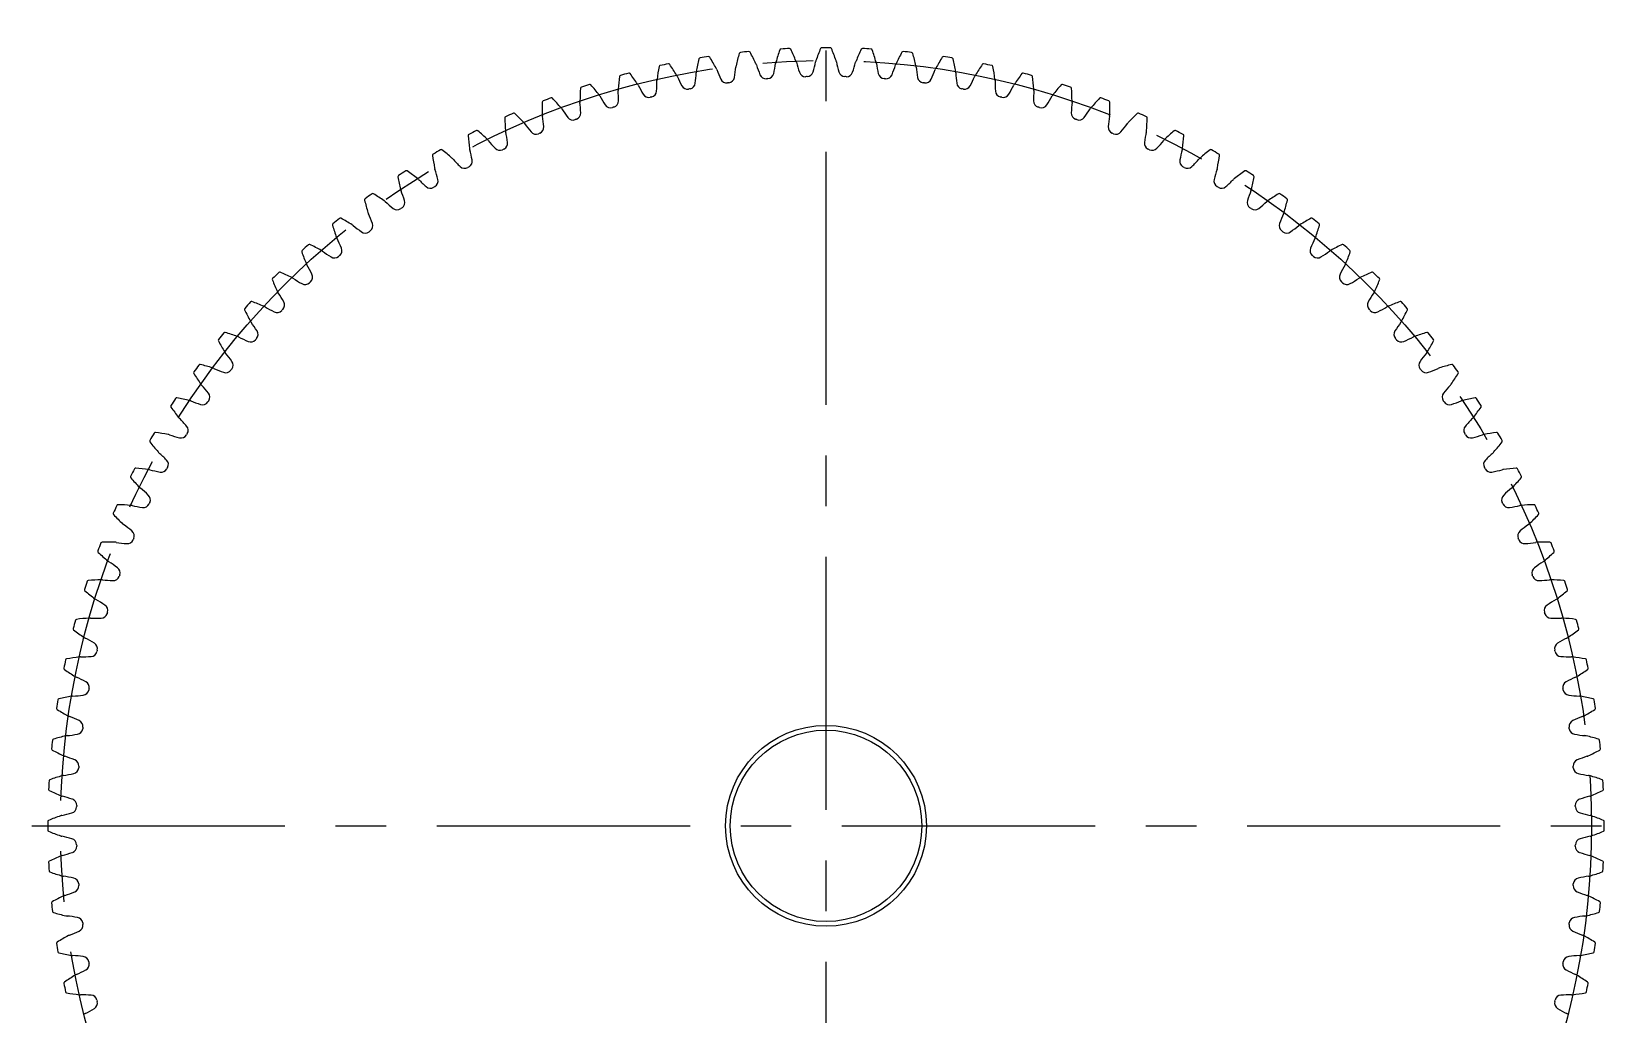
# Model space of a CAD drawing. Extents: x -1 to 168, y -13 to 123.
# Drawn here: x -1 to 98.6, y 47 to 108.6 of the extents above; entities that cross this region are included whole.
import ezdxf

# ---------------------------------------------------------------- set-up
doc = ezdxf.new("R2010")
doc.units = 0
doc.header["$LTSCALE"] = 0.5
doc.linetypes.add('CENTER', pattern=[50.8, 31.75, -6.35, 6.35, -6.35])
doc.layers.add('MSM_CENTER', color=1, linetype='CENTER')
doc.layers.add('MSM_CONTINUOUS', color=7, linetype='CONTINUOUS')

msp = doc.modelspace()

# ---------------------------------------------------------------- linework, layer by layer
at = {"layer": 'MSM_CENTER'}
for p, q in [((48.8, 9), (48.8, 108.6)), ((-1, 58.8), (98.6, 58.8))]:
    msp.add_line(p, q, dxfattribs=at)
msp.add_circle((48.8, 58.8), 48, dxfattribs=at)
at = {"layer": 'MSM_CONTINUOUS'}
for radius in [6.3, 6]:
    msp.add_circle((48.8, 58.8), radius, dxfattribs=at)
for centre, radius, start, end in [((48.532, 107.519), 0.08, 90.3158, 157.6699), ((48.8, 58.8), 48.8, 89.68468, 90.31532), ((49.068, 107.519), 0.08, 22.33009, 89.6847), ((48.8, 58.8), 48.8, 101.68468, 102.31532), ((38.933, 106.51), 0.08, 34.33009, 101.68468), ((55.432, 103.438), 15, 166.66991, 169.75), ((40.914, 106.878), 0.08, 99.3158, 166.66991), ((48.8, 58.8), 48.8, 98.68468, 99.31532), ((41.443, 106.961), 0.08, 31.33009, 98.68468), ((28.699, 99.203), 15, 28.25, 31.33009), ((57.759, 103.029), 15, 163.66991, 166.75), ((43.441, 107.224), 0.08, 96.3158, 163.66991), ((48.8, 58.8), 48.8, 95.68468, 96.31532), ((43.974, 107.28), 0.08, 28.33009, 95.68468), ((30.841, 100.2), 15, 25.25, 28.33009), ((43.806, 106.315), 0.666, 18.2466, 25.25007), ((33.799, 108.546), 12, 347.61213, 350.75347), ((46.3, 106.511), 0.666, 163.74993, 170.7534), ((60.061, 102.5), 15, 160.66991, 163.75), ((45.982, 107.438), 0.08, 93.3158, 160.66991), ((48.8, 58.8), 48.8, 92.68468, 93.31532), ((46.518, 107.467), 0.08, 25.33009, 92.68472), ((33.032, 101.083), 15, 22.25, 25.33009), ((46.3, 106.511), 0.666, 15.2466, 22.25007), ((58.519, 109.842), 12, 195.24653, 198.38787), ((36.423, 109.263), 12, 344.61213, 347.75347), ((48.8, 106.576), 0.666, 160.74993, 167.7534), ((62.333, 101.851), 15, 157.66991, 160.75), ((35.267, 101.851), 15, 19.25, 22.33009), ((48.8, 106.576), 0.666, 12.2466, 19.25007), ((61.177, 109.263), 12, 192.24653, 195.38787), ((39.081, 109.842), 12, 341.61213, 344.75347), ((51.3, 106.511), 0.666, 157.74993, 164.7534), ((64.568, 101.083), 15, 154.66991, 157.75), ((51.082, 107.467), 0.08, 87.3158, 154.66991), ((48.8, 58.8), 48.8, 86.68468, 87.31532), ((51.618, 107.438), 0.08, 19.33009, 86.68468), ((37.539, 102.5), 15, 16.25, 19.33009), ((51.3, 106.511), 0.666, 9.2466, 16.25007), ((63.801, 108.546), 12, 189.24653, 192.38787), ((53.794, 106.315), 0.666, 154.74993, 161.7534), ((66.759, 100.2), 15, 151.66991, 154.75), ((53.626, 107.28), 0.08, 84.3158, 151.66991), ((48.8, 58.8), 48.8, 83.68468, 84.31532), ((54.159, 107.224), 0.08, 16.33009, 83.68468), ((39.841, 103.029), 15, 13.25, 16.33009), ((68.901, 99.203), 15, 148.66991, 151.75), ((56.157, 106.961), 0.08, 81.3158, 148.66991), ((48.8, 58.8), 48.8, 80.68468, 81.31532), ((56.686, 106.878), 0.08, 13.33009, 80.68468), ((42.168, 103.438), 15, 10.25, 13.33009), ((58.667, 106.51), 0.08, 78.31532, 145.66991), ((48.8, 58.8), 48.8, 77.68468, 78.31532), ((50.73, 103.886), 15, 172.66991, 175.75), ((35.932, 105.79), 0.08, 105.3158, 172.66991), ((48.8, 58.8), 48.8, 104.68468, 105.31532), ((36.45, 105.929), 0.08, 37.33009, 104.68468), ((24.586, 96.881), 15, 34.25, 37.33009), ((38.867, 105.532), 0.666, 172.74993, 179.7534), ((53.087, 103.723), 15, 169.66991, 172.75), ((38.408, 106.399), 0.08, 102.3158, 169.66991), ((26.612, 98.096), 15, 31.25, 34.33009), ((38.867, 105.532), 0.666, 24.2466, 31.25007), ((50.415, 110.734), 12, 204.24653, 207.38787), ((28.681, 106.706), 12, 353.61213, 356.75347), ((41.326, 105.988), 0.666, 169.74993, 176.7534), ((41.326, 105.988), 0.666, 21.2466, 28.25007), ((53.131, 110.578), 12, 201.24653, 204.38787), ((42.566, 105.788), 0.4, 204.38789, 277.55762), ((42.66, 105.801), 0.4, 277.44238, 350.61215), ((31.216, 107.693), 12, 350.61213, 353.75347), ((43.806, 106.315), 0.666, 166.74993, 173.7534), ((55.835, 110.28), 12, 198.24653, 201.38787), ((45.034, 106.05), 0.4, 201.38789, 274.55762), ((48.8, 58.8), 47, 94.44238, 94.55762), ((45.129, 106.058), 0.4, 274.44238, 347.61215), ((47.512, 106.182), 0.4, 198.38789, 271.55762), ((48.8, 58.8), 47, 91.44238, 91.55762), ((47.607, 106.185), 0.4, 271.44238, 344.61213), ((49.993, 106.185), 0.4, 195.38789, 268.55762), ((48.8, 58.8), 47, 88.44238, 88.55762), ((50.088, 106.182), 0.4, 268.44232, 341.61215), ((52.471, 106.058), 0.4, 192.38787, 265.55762), ((48.8, 58.8), 47, 85.44238, 85.55762), ((52.566, 106.05), 0.4, 265.44232, 338.61215), ((41.765, 110.28), 12, 338.61213, 341.75347), ((53.794, 106.315), 0.666, 6.2466, 13.25007), ((66.384, 107.693), 12, 186.24653, 189.38787), ((54.94, 105.801), 0.4, 189.38787, 262.55762), ((55.034, 105.788), 0.4, 262.44232, 335.61215), ((44.469, 110.578), 12, 335.61213, 338.75347), ((56.274, 105.988), 0.666, 151.74993, 158.7534), ((56.274, 105.988), 0.666, 3.2466, 10.25007), ((68.919, 106.706), 12, 183.24653, 186.38787), ((47.185, 110.734), 12, 332.61213, 335.75347), ((58.733, 105.532), 0.666, 148.74993, 155.7534), ((70.988, 98.096), 15, 145.66991, 148.75), ((59.192, 106.399), 0.08, 10.33009, 77.68468), ((44.513, 103.723), 15, 7.25, 10.33009), ((58.733, 105.532), 0.666, 0.2466, 7.25007), ((73.014, 96.881), 15, 142.66991, 145.75), ((61.15, 105.929), 0.08, 75.31532, 142.66991), ((48.8, 58.8), 48.8, 74.68468, 75.31532), ((61.668, 105.79), 0.08, 7.33009, 74.68468), ((46.87, 103.886), 15, 4.25, 7.33009), ((48.367, 103.925), 15, 175.66991, 178.75), ((33.49, 105.052), 0.08, 108.3158, 175.66991), ((48.8, 58.8), 48.8, 107.68468, 108.31532), ((34, 105.218), 0.08, 40.33009, 107.68468), ((22.626, 95.562), 15, 37.25, 40.33009), ((34.036, 104.238), 0.666, 30.2466, 37.25007), ((36.435, 104.949), 0.666, 175.74993, 182.7534), ((23.784, 104.34), 12, 359.61213, 2.75347), ((36.435, 104.949), 0.666, 27.2466, 34.25007), ((47.695, 110.747), 12, 207.24653, 210.38787), ((37.688, 104.879), 0.4, 210.38789, 283.55762), ((37.781, 104.901), 0.4, 283.44238, 356.61213), ((26.201, 105.587), 12, 356.61213, 359.75347), ((40.115, 105.398), 0.4, 207.38789, 280.55762), ((48.8, 58.8), 47, 100.44238, 100.55762), ((40.209, 105.415), 0.4, 280.44238, 353.61215), ((48.8, 58.8), 47, 97.44238, 97.55762), ((48.8, 58.8), 47, 82.44238, 82.55762), ((57.391, 105.415), 0.4, 186.38787, 259.55762), ((48.8, 58.8), 47, 79.44238, 79.55762), ((57.485, 105.398), 0.4, 259.44232, 332.61213), ((71.399, 105.587), 12, 180.24653, 183.38787), ((59.819, 104.901), 0.4, 183.38787, 256.55762), ((59.912, 104.879), 0.4, 256.44232, 329.61215), ((49.905, 110.747), 12, 329.61213, 332.75347), ((61.165, 104.949), 0.666, 145.74993, 152.7534), ((73.816, 104.34), 12, 177.24653, 180.38787), ((61.165, 104.949), 0.666, 357.2466, 4.25007), ((63.564, 104.238), 0.666, 142.74993, 149.7534), ((74.974, 95.562), 15, 139.66991, 142.75), ((63.6, 105.218), 0.08, 72.31532, 139.66991), ((48.8, 58.8), 48.8, 71.68468, 72.31532), ((64.11, 105.052), 0.08, 4.33009, 71.68468), ((49.233, 103.925), 15, 1.25, 4.33009), ((46.006, 103.841), 15, 178.66991, 181.75), ((31.09, 104.187), 0.08, 111.3158, 178.66991), ((48.8, 58.8), 48.8, 110.68468, 111.31532), ((31.591, 104.379), 0.08, 43.33009, 110.68468), ((20.738, 94.141), 15, 40.25, 43.33009), ((31.678, 103.403), 0.666, 33.2466, 40.25007), ((42.271, 110.347), 12, 213.24653, 216.38787), ((34.036, 104.238), 0.666, 178.74993, 185.7534), ((21.435, 102.968), 12, 2.61213, 5.75347), ((44.978, 110.618), 12, 210.24653, 213.38787), ((35.292, 104.234), 0.4, 213.38789, 286.55762), ((48.8, 58.8), 47, 106.44238, 106.55762), ((35.383, 104.262), 0.4, 286.44238, 359.61213), ((48.8, 58.8), 47, 103.44238, 103.55762), ((48.8, 58.8), 47, 76.44238, 76.55762), ((62.217, 104.262), 0.4, 180.38787, 253.55772), ((48.8, 58.8), 47, 73.44238, 73.55762), ((62.308, 104.234), 0.4, 253.44232, 326.61215), ((52.622, 110.618), 12, 326.61213, 329.75347), ((76.165, 102.968), 12, 174.24653, 177.38787), ((63.564, 104.238), 0.666, 354.2466, 1.25007), ((55.329, 110.347), 12, 323.61213, 326.75347), ((65.922, 103.403), 0.666, 139.74993, 146.7534), ((76.862, 94.141), 15, 136.66991, 139.75), ((66.009, 104.379), 0.08, 69.31532, 136.66991), ((48.8, 58.8), 48.8, 68.68468, 69.31532), ((66.51, 104.187), 0.08, 1.33009, 68.68468), ((51.594, 103.841), 15, 358.25, 1.33009), ((28.739, 103.198), 0.08, 114.31532, 181.66991), ((43.653, 103.633), 15, 181.66991, 184.75), ((48.8, 58.8), 48.8, 113.68468, 114.31532), ((29.229, 103.416), 0.08, 46.33009, 113.68468), ((18.927, 92.624), 15, 43.25, 46.33009), ((29.368, 102.446), 0.666, 36.2466, 43.25007), ((39.582, 109.935), 12, 216.24653, 219.38787), ((30.705, 102.61), 0.4, 292.44238, 5.61213), ((31.678, 103.403), 0.666, 181.74993, 188.7534), ((19.16, 101.476), 12, 5.61213, 8.75347), ((32.933, 103.465), 0.4, 216.38789, 289.55762), ((48.8, 58.8), 47, 109.44238, 109.55762), ((33.022, 103.497), 0.4, 289.44238, 2.61213), ((64.578, 103.497), 0.4, 177.38787, 250.55762), ((48.8, 58.8), 47, 70.44238, 70.55762), ((64.667, 103.465), 0.4, 250.44232, 323.61215), ((66.895, 102.61), 0.4, 174.38787, 247.55762), ((78.44, 101.476), 12, 171.24653, 174.38787), ((65.922, 103.403), 0.666, 351.2466, 358.25007), ((58.018, 109.935), 12, 320.61213, 323.75347), ((68.232, 102.446), 0.666, 136.74993, 143.7534), ((78.673, 92.624), 15, 133.66991, 136.75), ((68.371, 103.416), 0.08, 66.31532, 133.66991), ((48.8, 58.8), 48.8, 65.68468, 66.31532), ((68.861, 103.198), 0.08, 358.33009, 65.68468), ((53.947, 103.633), 15, 355.25, 358.33009), ((26.443, 102.087), 0.08, 117.31532, 184.66991), ((41.313, 103.302), 15, 184.66991, 187.75), ((48.8, 58.8), 48.8, 116.68468, 117.31532), ((26.921, 102.331), 0.08, 49.33009, 116.68468), ((17.197, 91.014), 15, 46.25, 49.33009), ((27.11, 101.369), 0.666, 39.2466, 46.25007), ((36.918, 109.382), 12, 219.24653, 222.38787), ((28.437, 101.603), 0.4, 295.44238, 8.61215), ((29.368, 102.446), 0.666, 184.74993, 191.7534), ((16.968, 99.866), 12, 8.61213, 11.75347), ((30.617, 102.574), 0.4, 219.38789, 292.55762), ((48.8, 58.8), 47, 112.44238, 112.55762), ((48.8, 58.8), 47, 67.44238, 67.55762), ((66.983, 102.574), 0.4, 247.44232, 320.61213), ((69.163, 101.603), 0.4, 171.38787, 244.55762), ((80.632, 99.866), 12, 168.24653, 171.38787), ((68.232, 102.446), 0.666, 348.2466, 355.25007), ((60.682, 109.382), 12, 317.61213, 320.75347), ((70.49, 101.369), 0.666, 133.74993, 140.7534), ((80.403, 91.014), 15, 130.66991, 133.75), ((70.679, 102.331), 0.08, 63.31532, 130.66991), ((48.8, 58.8), 48.8, 62.68468, 63.31532), ((56.287, 103.302), 15, 352.25, 355.33009), ((71.157, 102.087), 0.08, 355.33009, 62.68468), ((24.208, 100.858), 0.08, 120.3158, 187.66991), ((38.995, 102.849), 15, 187.66991, 190.75), ((48.8, 58.8), 48.8, 119.68468, 120.31532), ((24.673, 101.126), 0.08, 52.33009, 119.68468), ((15.555, 89.316), 15, 49.25, 52.33009), ((24.912, 100.176), 0.666, 42.2466, 49.25006), ((34.288, 108.691), 12, 222.24653, 225.38787), ((27.11, 101.369), 0.666, 187.74993, 194.7534), ((14.862, 98.144), 12, 11.61213, 14.75347), ((28.351, 101.562), 0.4, 222.38785, 295.55762), ((48.8, 58.8), 47, 115.44238, 115.55762), ((48.8, 58.8), 47, 64.44238, 64.55762), ((69.249, 101.562), 0.4, 244.44232, 317.61215), ((82.738, 98.144), 12, 165.24653, 168.38787), ((70.49, 101.369), 0.666, 345.2466, 352.25007), ((63.312, 108.691), 12, 314.61213, 317.75347), ((72.688, 100.176), 0.666, 130.74993, 137.7534), ((82.045, 89.316), 15, 127.66991, 130.75), ((72.927, 101.126), 0.08, 60.31532, 127.66991), ((48.8, 58.8), 48.8, 59.68468, 60.31532), ((58.605, 102.849), 15, 349.25, 352.33009), ((73.392, 100.858), 0.08, 352.33009, 59.68468), ((48.8, 58.8), 48.8, 122.68468, 123.31532), ((22.49, 99.805), 0.08, 55.33009, 122.68468), ((14.003, 87.535), 15, 52.25, 55.33009), ((24.912, 100.176), 0.666, 190.74993, 197.7534), ((12.849, 96.314), 12, 14.61213, 17.75347), ((26.141, 100.433), 0.4, 225.38785, 298.55762), ((48.8, 58.8), 47, 118.44238, 118.55762), ((26.225, 100.479), 0.4, 298.44238, 11.61213), ((71.375, 100.479), 0.4, 168.38787, 241.55762), ((48.8, 58.8), 47, 61.44238, 61.55762), ((71.459, 100.433), 0.4, 241.44232, 314.61215), ((84.751, 96.314), 12, 162.24653, 165.38787), ((72.688, 100.176), 0.666, 342.2466, 349.25007), ((83.597, 87.535), 15, 124.66991, 127.75), ((75.11, 99.805), 0.08, 57.3158, 124.66991), ((48.8, 58.8), 48.8, 56.68468, 57.31532), ((22.041, 99.513), 0.08, 123.3158, 190.66991), ((36.703, 102.276), 15, 190.66991, 193.75), ((22.779, 98.869), 0.666, 193.74993, 200.7534), ((10.935, 94.381), 12, 17.61213, 20.75347), ((22.779, 98.869), 0.666, 45.2466, 52.25007), ((31.696, 107.863), 12, 225.24653, 228.38787), ((23.993, 99.19), 0.4, 228.38785, 301.55762), ((48.8, 58.8), 47, 121.44238, 121.55762), ((24.074, 99.24), 0.4, 301.44238, 14.61213), ((73.526, 99.24), 0.4, 165.38787, 238.55772), ((48.8, 58.8), 47, 58.44238, 58.55762), ((73.607, 99.19), 0.4, 238.44232, 311.61213), ((65.904, 107.863), 12, 311.61213, 314.75347), ((74.821, 98.869), 0.666, 127.74993, 134.7534), ((86.665, 94.381), 12, 159.24653, 162.38787), ((74.821, 98.869), 0.666, 339.2466, 346.25007), ((60.897, 102.276), 15, 346.25, 349.33009), ((75.559, 99.513), 0.08, 349.33009, 56.68468), ((19.947, 98.057), 0.08, 126.3158, 193.66991), ((34.444, 101.583), 15, 193.66991, 196.75), ((48.8, 58.8), 48.8, 125.68468, 126.31532), ((20.38, 98.372), 0.08, 58.33009, 125.68468), ((12.547, 85.674), 15, 55.25, 58.33009), ((20.718, 97.452), 0.666, 48.2466, 55.25007), ((29.152, 106.901), 12, 228.24653, 231.38787), ((21.992, 97.891), 0.4, 304.44239, 17.61215), ((75.608, 97.891), 0.4, 162.38787, 235.55762), ((68.448, 106.901), 12, 308.61213, 311.75347), ((76.882, 97.452), 0.666, 124.74993, 131.7534), ((85.053, 85.674), 15, 121.66991, 124.75), ((77.22, 98.372), 0.08, 54.3158, 121.66991), ((48.8, 58.8), 48.8, 53.68468, 54.31532), ((63.156, 101.583), 15, 343.25, 346.33009), ((77.653, 98.057), 0.08, 346.33009, 53.68468), ((48.8, 58.8), 48.8, 128.68468, 129.31532), ((18.348, 96.831), 0.08, 61.33009, 128.68468), ((11.19, 83.74), 15, 58.25, 61.33009), ((20.718, 97.452), 0.666, 196.74993, 203.7534), ((9.125, 92.35), 12, 20.61213, 23.75347), ((21.913, 97.837), 0.4, 231.38786, 304.55762), ((48.8, 58.8), 47, 124.44238, 124.55762), ((48.8, 58.8), 47, 55.44238, 55.55762), ((75.687, 97.837), 0.4, 235.44232, 308.61213), ((88.475, 92.35), 12, 156.24653, 159.38787), ((76.882, 97.452), 0.666, 336.2466, 343.25007), ((86.41, 83.74), 15, 118.66991, 121.75), ((79.252, 96.831), 0.08, 51.3158, 118.66991), ((48.8, 58.8), 48.8, 50.68468, 51.31532), ((17.932, 96.493), 0.08, 129.31532, 196.66991), ((32.225, 100.773), 15, 196.66991, 199.75), ((18.733, 95.929), 0.666, 199.74993, 206.7534), ((7.424, 90.228), 12, 23.61213, 26.75347), ((18.733, 95.929), 0.666, 51.2466, 58.25007), ((26.662, 105.806), 12, 231.24653, 234.38787), ((19.907, 96.376), 0.4, 234.38789, 307.55762), ((48.8, 58.8), 47, 127.44238, 127.55762), ((19.983, 96.434), 0.4, 307.44239, 20.61215), ((77.617, 96.434), 0.4, 159.38787, 232.55762), ((48.8, 58.8), 47, 52.44238, 52.55762), ((77.693, 96.376), 0.4, 232.44232, 305.61215), ((70.938, 105.806), 12, 305.61213, 308.75347), ((78.867, 95.929), 0.666, 121.74993, 128.7534), ((90.176, 90.228), 12, 153.24653, 156.38787), ((78.867, 95.929), 0.666, 333.2466, 340.25007), ((65.375, 100.773), 15, 340.25, 343.33009), ((79.668, 96.493), 0.08, 343.33009, 50.68468), ((16.001, 94.826), 0.08, 132.31532, 199.66991), ((30.051, 99.848), 15, 199.66991, 202.75), ((48.8, 58.8), 48.8, 131.68468, 132.31532), ((16.4, 95.185), 0.08, 64.33009, 131.68468), ((9.937, 81.737), 15, 61.25, 64.33009), ((16.831, 94.305), 0.666, 54.2466, 61.25007), ((24.232, 104.583), 12, 234.24653, 237.38787), ((18.052, 94.874), 0.4, 310.44239, 23.61215), ((79.548, 94.874), 0.4, 156.38787, 229.55762), ((73.368, 104.583), 12, 302.61213, 305.75347), ((80.769, 94.305), 0.666, 118.74993, 125.7534), ((87.663, 81.737), 15, 115.66991, 118.75), ((81.2, 95.185), 0.08, 48.31532, 115.66991), ((48.8, 58.8), 48.8, 47.68468, 48.31532), ((67.549, 99.848), 15, 337.25, 340.33009), ((81.599, 94.826), 0.08, 340.33009, 47.68468), ((16.831, 94.305), 0.666, 202.74993, 209.7534), ((5.835, 88.019), 12, 26.61213, 29.75347), ((17.98, 94.812), 0.4, 237.38786, 310.55772), ((48.8, 58.8), 47, 130.44238, 130.55762), ((48.8, 58.8), 47, 49.44238, 49.55762), ((79.62, 94.812), 0.4, 229.44232, 302.61215), ((91.765, 88.019), 12, 150.24653, 153.38787), ((80.769, 94.305), 0.666, 330.2466, 337.25007), ((14.161, 93.06), 0.08, 135.31532, 202.66991), ((27.928, 98.811), 15, 202.66991, 205.75), ((48.8, 58.8), 48.8, 134.68468, 135.31532), ((14.54, 93.439), 0.08, 67.33009, 134.68468), ((8.789, 79.672), 15, 64.25, 67.33009), ((15.017, 92.583), 0.666, 57.2466, 64.25007), ((21.869, 103.235), 12, 237.24653, 240.38787), ((16.137, 93.15), 0.4, 240.38789, 313.55772), ((48.8, 58.8), 47, 133.44238, 133.55762), ((16.207, 93.216), 0.4, 313.44239, 26.61213), ((81.393, 93.216), 0.4, 153.38787, 226.55762), ((48.8, 58.8), 47, 46.44238, 46.55762), ((81.463, 93.15), 0.4, 226.44232, 299.61213), ((75.731, 103.235), 12, 299.61213, 302.75347), ((82.583, 92.583), 0.666, 115.74993, 122.7534), ((88.811, 79.672), 15, 112.66991, 115.75), ((83.06, 93.439), 0.08, 45.31532, 112.66991), ((48.8, 58.8), 48.8, 44.68468, 45.31532), ((69.672, 98.811), 15, 334.25, 337.33009), ((83.439, 93.06), 0.08, 337.33009, 44.68468), ((48.8, 58.8), 48.8, 137.68468, 138.31532), ((12.774, 91.599), 0.08, 70.33009, 137.68468), ((7.752, 77.549), 15, 67.25, 70.33009), ((15.017, 92.583), 0.666, 205.74993, 212.7534), ((4.365, 85.731), 12, 29.61213, 32.75347), ((14.45, 91.463), 0.4, 316.4424, 29.61215), ((83.15, 91.463), 0.4, 150.38787, 223.55762), ((93.235, 85.731), 12, 147.24653, 150.38787), ((82.583, 92.583), 0.666, 327.2466, 334.25007), ((89.848, 77.549), 15, 109.66991, 112.75), ((84.826, 91.599), 0.08, 42.31532, 109.66991), ((48.8, 58.8), 48.8, 41.68468, 42.31532), ((12.415, 91.2), 0.08, 138.31532, 205.66991), ((25.863, 97.663), 15, 205.66991, 208.75), ((13.295, 90.769), 0.666, 60.2466, 67.25007), ((19.581, 101.765), 12, 240.24653, 243.38787), ((14.384, 91.393), 0.4, 243.38789, 316.55752), ((48.8, 58.8), 47, 136.44238, 136.55762), ((48.8, 58.8), 47, 43.44238, 43.55762), ((83.216, 91.393), 0.4, 223.44232, 296.61215), ((78.019, 101.765), 12, 296.61213, 299.75347), ((84.305, 90.769), 0.666, 112.74993, 119.7534), ((71.737, 97.663), 15, 331.25, 334.33009), ((85.185, 91.2), 0.08, 334.33009, 41.68468), ((48.8, 58.8), 48.8, 140.68468, 141.31532), ((11.107, 89.668), 0.08, 73.33009, 140.68468), ((6.827, 75.375), 15, 70.25, 73.33009), ((13.295, 90.769), 0.666, 208.74995, 215.7534), ((3.017, 83.368), 12, 32.61213, 35.75347), ((12.788, 89.62), 0.4, 319.4424, 32.61213), ((84.812, 89.62), 0.4, 147.38787, 220.55772), ((94.583, 83.368), 12, 144.24653, 147.38787), ((84.305, 90.769), 0.666, 324.2466, 331.25007), ((90.773, 75.375), 15, 106.66991, 109.75), ((86.493, 89.668), 0.08, 39.31532, 106.66991), ((48.8, 58.8), 48.8, 38.68468, 39.31532), ((10.769, 89.252), 0.08, 141.31532, 208.66991), ((23.86, 96.41), 15, 208.66991, 211.75), ((11.671, 88.867), 0.666, 63.2466, 70.25007), ((17.372, 100.176), 12, 243.24653, 246.38787), ((12.726, 89.548), 0.4, 246.38789, 319.55772), ((48.8, 58.8), 47, 139.44238, 139.55762), ((48.8, 58.8), 47, 40.44238, 40.55762), ((84.874, 89.548), 0.4, 220.44232, 293.61213), ((80.228, 100.176), 12, 293.61213, 296.75347), ((85.929, 88.867), 0.666, 109.74993, 116.7534), ((73.74, 96.41), 15, 328.25, 331.33009), ((86.831, 89.252), 0.08, 331.33009, 38.68468), ((48.8, 58.8), 48.8, 143.68468, 144.31532), ((9.543, 87.653), 0.08, 76.33009, 143.68468), ((6.017, 73.156), 15, 73.25, 76.33009), ((11.671, 88.867), 0.666, 211.74995, 218.7534), ((1.794, 80.938), 12, 35.61213, 38.75347), ((11.224, 87.693), 0.4, 322.4424, 35.61213), ((86.376, 87.693), 0.4, 144.38787, 217.55772), ((95.806, 80.938), 12, 141.24653, 144.38787), ((85.929, 88.867), 0.666, 321.2466, 328.25007), ((91.583, 73.156), 15, 103.66991, 106.75), ((88.057, 87.653), 0.08, 36.3158, 103.66991), ((48.8, 58.8), 48.8, 35.68468, 36.31532), ((9.228, 87.22), 0.08, 144.31532, 211.66991), ((21.926, 95.053), 15, 211.66991, 214.75), ((10.148, 86.882), 0.666, 66.2466, 73.25007), ((15.25, 98.475), 12, 246.24653, 249.38787), ((11.166, 87.617), 0.4, 249.38788, 322.55762), ((48.8, 58.8), 47, 142.44238, 142.55762), ((48.8, 58.8), 47, 37.44238, 37.55762), ((86.434, 87.617), 0.4, 217.44232, 290.61215), ((82.35, 98.475), 12, 290.61213, 293.75347), ((87.452, 86.882), 0.666, 106.74993, 113.7534), ((75.674, 95.053), 15, 325.25, 328.33009), ((88.372, 87.22), 0.08, 328.33009, 35.68468), ((10.148, 86.882), 0.666, 214.74993, 221.7534), ((0.699, 78.448), 12, 38.61213, 41.75347), ((9.763, 85.687), 0.4, 325.4424, 38.61215), ((87.837, 85.687), 0.4, 141.38787, 214.55772), ((96.901, 78.448), 12, 138.24653, 141.38787), ((87.452, 86.882), 0.666, 318.2466, 325.25007), ((7.795, 85.11), 0.08, 147.31532, 214.66991), ((48.8, 58.8), 48.8, 146.68468, 147.31532), ((20.065, 93.597), 15, 214.66991, 217.75), ((8.087, 85.559), 0.08, 79.33009, 146.68468), ((5.324, 70.897), 15, 76.25, 79.33009), ((8.731, 84.821), 0.666, 69.2466, 76.25007), ((13.219, 96.665), 12, 249.24653, 252.38787), ((9.709, 85.608), 0.4, 252.38786, 325.55762), ((48.8, 58.8), 47, 145.44238, 145.55762), ((48.8, 58.8), 47, 34.44238, 34.55762), ((87.891, 85.608), 0.4, 214.44232, 287.61215), ((84.381, 96.665), 12, 287.61213, 290.75347), ((88.869, 84.821), 0.666, 103.74993, 110.7534), ((92.276, 70.897), 15, 100.66991, 103.75), ((77.535, 93.597), 15, 322.25, 325.33009), ((89.513, 85.559), 0.08, 33.3158, 100.66991), ((48.8, 58.8), 48.8, 32.68468, 33.31532), ((89.805, 85.11), 0.08, 325.33009, 32.68468), ((8.731, 84.821), 0.666, 217.74995, 224.7534), ((-0.263, 75.904), 12, 41.61213, 44.75347), ((8.41, 83.607), 0.4, 328.4424, 41.61213), ((89.19, 83.607), 0.4, 138.38787, 211.55762), ((97.863, 75.904), 12, 135.24653, 138.38787), ((88.869, 84.821), 0.666, 315.2466, 322.25007), ((6.474, 82.927), 0.08, 150.3158, 217.66991), ((48.8, 58.8), 48.8, 149.68468, 150.31532), ((18.284, 92.045), 15, 217.66991, 220.75), ((6.742, 83.392), 0.08, 82.33009, 149.68468), ((4.751, 68.605), 15, 79.25, 82.33009), ((7.424, 82.688), 0.666, 72.2466, 79.25007), ((11.286, 94.751), 12, 252.24653, 255.38787), ((8.36, 83.526), 0.4, 255.38786, 328.55762), ((48.8, 58.8), 47, 148.44238, 148.55762), ((48.8, 58.8), 47, 31.44238, 31.55762), ((89.24, 83.526), 0.4, 211.44232, 284.61215), ((86.314, 94.751), 12, 284.61213, 287.75347), ((90.176, 82.688), 0.666, 100.74993, 107.7534), ((92.849, 68.605), 15, 97.66991, 100.75), ((79.316, 92.045), 15, 319.25, 322.33009), ((90.858, 83.392), 0.08, 30.3158, 97.66991), ((48.8, 58.8), 48.8, 29.68468, 30.31532), ((91.126, 82.927), 0.08, 322.33009, 29.68468), ((7.424, 82.688), 0.666, 220.74993, 227.7534), ((-1.091, 73.312), 12, 44.61213, 47.75347), ((7.167, 81.459), 0.4, 331.4424, 44.61213), ((90.433, 81.459), 0.4, 135.38787, 208.55762), ((98.691, 73.312), 12, 132.24653, 135.38787), ((90.176, 82.688), 0.666, 312.2466, 319.25007), ((5.269, 80.679), 0.08, 153.31532, 220.66991), ((48.8, 58.8), 48.8, 152.68468, 153.31532), ((5.513, 81.157), 0.08, 85.33009, 152.68468), ((4.298, 66.287), 15, 82.25, 85.33009), ((6.231, 80.49), 0.666, 75.2466, 82.25007), ((9.456, 92.738), 12, 255.24653, 258.38787), ((7.121, 81.375), 0.4, 258.38789, 331.55762), ((48.8, 58.8), 47, 151.44238, 151.55762), ((48.8, 58.8), 47, 28.44238, 28.55762), ((90.479, 81.375), 0.4, 208.44232, 281.61215), ((88.144, 92.738), 12, 281.61213, 284.75347), ((91.369, 80.49), 0.666, 97.74993, 104.7534), ((93.302, 66.287), 15, 94.66991, 97.75), ((92.087, 81.157), 0.08, 27.31532, 94.66991), ((48.8, 58.8), 48.8, 26.68468, 27.31532), ((92.331, 80.679), 0.08, 319.33009, 26.68468), ((16.586, 90.403), 15, 220.66991, 223.75), ((6.231, 80.49), 0.666, 223.74993, 230.7534), ((-1.782, 70.682), 12, 47.61213, 50.75347), ((99.382, 70.682), 12, 129.24653, 132.38787), ((91.369, 80.49), 0.666, 309.2466, 316.25007), ((81.014, 90.403), 15, 316.25, 319.33009), ((48.8, 58.8), 48.8, 155.68468, 156.31532), ((4.402, 78.861), 0.08, 88.33009, 155.68468), ((3.967, 63.947), 15, 85.25, 88.33009), ((5.154, 78.232), 0.666, 78.2466, 85.25007), ((7.734, 90.632), 12, 258.24653, 261.38787), ((5.997, 79.163), 0.4, 261.38786, 334.55762), ((6.038, 79.249), 0.4, 334.4424, 47.61213), ((48.8, 58.8), 47, 154.44238, 154.55762), ((91.562, 79.249), 0.4, 132.38787, 205.55762), ((48.8, 58.8), 47, 25.44238, 25.55762), ((91.603, 79.163), 0.4, 205.44232, 278.61213), ((89.866, 90.632), 12, 278.61213, 281.75347), ((92.446, 78.232), 0.666, 94.74993, 101.7534), ((93.633, 63.947), 15, 91.66991, 94.75), ((93.198, 78.861), 0.08, 24.31532, 91.66991), ((48.8, 58.8), 48.8, 23.68468, 24.31532), ((4.184, 78.371), 0.08, 156.31532, 223.66991), ((14.976, 88.673), 15, 223.66991, 226.75), ((5.154, 78.232), 0.666, 226.74993, 233.7534), ((-2.335, 68.018), 12, 50.61213, 53.75347), ((99.935, 68.018), 12, 126.24653, 129.38787), ((92.446, 78.232), 0.666, 306.2466, 313.25007), ((82.624, 88.673), 15, 313.25, 316.33009), ((93.416, 78.371), 0.08, 316.33009, 23.68468), ((4.99, 76.895), 0.4, 264.38786, 337.55762), ((5.026, 76.983), 0.4, 337.4424, 50.61213), ((48.8, 58.8), 47, 157.44238, 157.55762), ((92.574, 76.983), 0.4, 129.38787, 202.55762), ((48.8, 58.8), 47, 22.44238, 22.55762), ((92.61, 76.895), 0.4, 202.44232, 275.61215), ((3.221, 76.009), 0.08, 159.3158, 226.66991), ((48.8, 58.8), 48.8, 158.68468, 159.31532), ((13.459, 86.862), 15, 226.66991, 229.75), ((3.413, 76.51), 0.08, 91.33009, 158.68468), ((3.759, 61.594), 15, 88.25, 91.33009), ((4.197, 75.922), 0.666, 81.2466, 88.25007), ((6.124, 88.44), 12, 261.24653, 264.38787), ((91.476, 88.44), 12, 275.61213, 278.75347), ((93.403, 75.922), 0.666, 91.74993, 98.7534), ((93.841, 61.594), 15, 88.66991, 91.75), ((84.141, 86.862), 15, 310.25, 313.33009), ((94.187, 76.51), 0.08, 21.31532, 88.66991), ((48.8, 58.8), 48.8, 20.68468, 21.31532), ((94.379, 76.009), 0.08, 313.33009, 20.68468), ((4.197, 75.922), 0.666, 229.74993, 236.7534), ((-2.747, 65.329), 12, 53.61213, 56.75347), ((4.135, 74.667), 0.4, 340.44241, 53.61213), ((93.465, 74.667), 0.4, 126.38787, 199.55762), ((100.347, 65.329), 12, 123.24653, 126.38787), ((93.403, 75.922), 0.666, 303.2466, 310.25007), ((48.8, 58.8), 48.8, 161.68468, 162.31532), ((2.548, 74.11), 0.08, 94.33009, 161.68468), ((3.675, 59.233), 15, 91.25, 94.33009), ((3.362, 73.564), 0.666, 84.2466, 91.25007), ((4.632, 86.165), 12, 264.24653, 267.38787), ((4.103, 74.578), 0.4, 267.38786, 340.55762), ((48.8, 58.8), 47, 160.44238, 160.55762), ((48.8, 58.8), 47, 19.44238, 19.55762), ((93.497, 74.578), 0.4, 199.44232, 272.61215), ((92.968, 86.165), 12, 272.61213, 275.75347), ((94.238, 73.564), 0.666, 88.74993, 95.7534), ((93.925, 59.233), 15, 85.66991, 88.75), ((95.052, 74.11), 0.08, 18.31532, 85.66991), ((48.8, 58.8), 48.8, 17.68468, 18.31532), ((2.382, 73.6), 0.08, 162.31532, 229.66991), ((12.038, 84.974), 15, 229.66991, 232.75), ((3.362, 73.564), 0.666, 232.74993, 239.7534), ((-3.018, 62.622), 12, 56.61213, 59.75347), ((100.618, 62.622), 12, 120.24653, 123.38787), ((94.238, 73.564), 0.666, 300.2466, 307.25007), ((85.562, 84.974), 15, 307.25, 310.33009), ((95.218, 73.6), 0.08, 310.33009, 17.68468), ((1.81, 71.668), 0.08, 97.33009, 164.68468), ((3.714, 56.87), 15, 94.25, 97.33009), ((2.651, 71.165), 0.666, 87.2466, 94.25007), ((3.26, 83.816), 12, 267.24653, 270.38787), ((3.338, 72.217), 0.4, 270.38786, 343.55762), ((3.366, 72.308), 0.4, 343.44235, 56.61215), ((48.8, 58.8), 47, 163.44238, 163.55762), ((94.234, 72.308), 0.4, 123.38787, 196.55762), ((48.8, 58.8), 47, 16.44238, 16.55762), ((94.262, 72.217), 0.4, 196.44233, 269.61215), ((94.34, 83.816), 12, 269.61213, 272.75347), ((94.949, 71.165), 0.666, 85.74993, 92.7534), ((93.886, 56.87), 15, 82.66991, 85.75), ((95.79, 71.668), 0.08, 15.31532, 82.66991), ((1.671, 71.15), 0.08, 165.31532, 232.66991), ((48.8, 58.8), 48.8, 164.68468, 165.31532), ((10.719, 83.014), 15, 232.66991, 235.75), ((86.881, 83.014), 15, 304.25, 307.33009), ((48.8, 58.8), 48.8, 14.68468, 15.31532), ((95.929, 71.15), 0.08, 307.33009, 14.68468), ((2.651, 71.165), 0.666, 235.74993, 242.7534), ((-3.147, 59.905), 12, 59.61213, 62.75347), ((2.699, 69.819), 0.4, 273.38786, 346.55762), ((2.721, 69.912), 0.4, 346.44235, 59.61213), ((48.8, 58.8), 47, 166.44238, 166.55762), ((94.879, 69.912), 0.4, 120.38787, 193.55762), ((48.8, 58.8), 47, 13.44238, 13.55762), ((94.901, 69.819), 0.4, 193.44233, 266.61215), ((100.747, 59.905), 12, 117.24653, 120.38787), ((94.949, 71.165), 0.666, 297.2466, 304.25007), ((48.8, 58.8), 48.8, 167.68468, 168.31532), ((1.201, 69.192), 0.08, 100.33009, 167.68468), ((3.877, 54.513), 15, 97.25, 100.33009), ((2.068, 68.733), 0.666, 90.2466, 97.25007), ((2.013, 81.399), 12, 270.24653, 273.38787), ((95.587, 81.399), 12, 266.61213, 269.75347), ((95.532, 68.733), 0.666, 82.74993, 89.7534), ((93.723, 54.513), 15, 79.66991, 82.75), ((96.399, 69.192), 0.08, 12.31532, 79.66991), ((48.8, 58.8), 48.8, 11.68468, 12.31532), ((1.09, 68.667), 0.08, 168.31532, 235.66991), ((9.504, 80.988), 15, 235.66991, 238.75), ((2.068, 68.733), 0.666, 238.74993, 245.7534), ((-3.134, 57.185), 12, 62.61213, 65.75347), ((2.202, 67.485), 0.4, 349.44235, 62.61215), ((95.398, 67.485), 0.4, 117.38787, 190.55762), ((100.734, 57.185), 12, 114.24653, 117.38787), ((95.532, 68.733), 0.666, 294.2466, 301.25007), ((88.096, 80.988), 15, 301.25, 304.33009), ((96.51, 68.667), 0.08, 304.33009, 11.68468), ((0.722, 66.686), 0.08, 103.33009, 170.68468), ((4.162, 52.168), 15, 100.25, 103.33009), ((1.612, 66.274), 0.666, 93.2466, 100.25007), ((0.894, 78.919), 12, 273.24653, 276.38787), ((2.185, 67.391), 0.4, 276.38786, 349.55762), ((48.8, 58.8), 47, 169.44238, 169.55762), ((48.8, 58.8), 47, 10.44238, 10.55762), ((95.415, 67.391), 0.4, 190.44233, 263.61215), ((96.706, 78.919), 12, 263.61213, 266.75347), ((95.988, 66.274), 0.666, 79.74993, 86.7534), ((93.438, 52.168), 15, 76.66991, 79.75), ((96.878, 66.686), 0.08, 9.31532, 76.66991), ((0.639, 66.157), 0.08, 171.31532, 238.66991), ((48.8, 58.8), 48.8, 170.68468, 171.31532), ((8.397, 78.901), 15, 238.66991, 241.75), ((89.203, 78.901), 15, 298.25, 301.33009), ((48.8, 58.8), 48.8, 8.68468, 9.31532), ((96.961, 66.157), 0.08, 301.33009, 8.68468), ((1.612, 66.274), 0.666, 241.74993, 248.7534), ((-2.978, 54.469), 12, 65.61213, 68.75347), ((1.799, 64.94), 0.4, 279.38786, 352.55762), ((1.812, 65.034), 0.4, 352.44235, 65.61213), ((48.8, 58.8), 47, 172.44238, 172.55762), ((95.788, 65.034), 0.4, 114.38787, 187.55762), ((48.8, 58.8), 47, 7.44238, 7.55762), ((95.801, 64.94), 0.4, 187.44233, 260.61215), ((100.578, 54.469), 12, 111.24653, 114.38787), ((95.988, 66.274), 0.666, 291.2466, 298.25007), ((48.8, 58.8), 48.8, 173.68468, 174.31532), ((0.376, 64.159), 0.08, 106.33009, 173.68468), ((4.571, 49.841), 15, 103.25, 106.33009), ((1.285, 63.794), 0.666, 96.2466, 103.25007), ((-0.093, 76.384), 12, 276.24653, 279.38787), ((97.693, 76.384), 12, 260.61213, 263.75347), ((96.315, 63.794), 0.666, 76.74993, 83.7534), ((93.029, 49.841), 15, 73.66991, 76.75), ((97.224, 64.159), 0.08, 6.31532, 73.66991), ((48.8, 58.8), 48.8, 5.68468, 6.31532), ((0.32, 63.626), 0.08, 174.31532, 241.66991), ((7.4, 76.759), 15, 241.66991, 244.75), ((1.285, 63.794), 0.666, 244.74993, 251.7534), ((-2.68, 51.765), 12, 68.61213, 71.75347), ((1.55, 62.566), 0.4, 355.44235, 68.61215), ((96.05, 62.566), 0.4, 111.38787, 184.55762), ((100.28, 51.765), 12, 108.24653, 111.38787), ((96.315, 63.794), 0.666, 288.2466, 295.25007), ((90.2, 76.759), 15, 295.25, 298.33009), ((97.28, 63.626), 0.08, 298.33009, 5.68468), ((5.1, 47.539), 15, 106.25, 109.33009), ((1.089, 61.3), 0.666, 99.2466, 106.25007), ((-0.946, 73.801), 12, 279.24653, 282.38787), ((1.542, 62.471), 0.4, 282.38786, 355.55762), ((48.8, 58.8), 47, 175.44238, 175.55762), ((48.8, 58.8), 47, 4.44238, 4.55762), ((96.058, 62.471), 0.4, 184.44233, 257.61213), ((98.546, 73.801), 12, 257.61213, 260.75347), ((96.511, 61.3), 0.666, 73.74993, 80.7534), ((92.5, 47.539), 15, 70.66991, 73.75), ((0.133, 61.082), 0.08, 177.31532, 244.66991), ((48.8, 58.8), 48.8, 176.68468, 177.31532), ((0.162, 61.618), 0.08, 109.33009, 176.68468), ((6.517, 74.568), 15, 244.66991, 247.75), ((91.083, 74.568), 15, 292.25, 295.33009), ((97.438, 61.618), 0.08, 3.31532, 70.66991), ((97.467, 61.082), 0.08, 295.33009, 2.68468), ((48.8, 58.8), 48.8, 2.68468, 3.31532), ((1.089, 61.3), 0.666, 247.74993, 254.7534), ((-2.242, 49.081), 12, 71.61213, 74.75347), ((1.415, 59.993), 0.4, 285.38786, 358.55762), ((1.418, 60.088), 0.4, 358.44235, 71.61215), ((48.8, 58.8), 47, 178.44238, 178.55762), ((96.182, 60.088), 0.4, 108.38787, 181.55762), ((48.8, 58.8), 47, 1.44238, 1.55762), ((96.185, 59.993), 0.4, 181.44233, 254.61215), ((99.842, 49.081), 12, 105.24653, 108.38787), ((96.511, 61.3), 0.666, 285.2466, 292.25007), ((48.8, 58.8), 48.8, 179.68468, 180.31532), ((0.081, 59.068), 0.08, 112.33009, 179.68468), ((5.749, 45.267), 15, 109.25, 112.33009), ((1.024, 58.8), 0.666, 102.2466, 109.25007), ((-1.663, 71.177), 12, 282.24653, 285.38787), ((99.263, 71.177), 12, 254.61213, 257.75347), ((96.576, 58.8), 0.666, 70.74993, 77.7534), ((91.851, 45.267), 15, 67.66991, 70.75), ((97.519, 59.068), 0.08, 0.31532, 67.66991), ((48.8, 58.8), 48.8, 359.68468, 0.31532), ((0.081, 58.532), 0.08, 180.3158, 247.66991), ((5.749, 72.333), 15, 247.66991, 250.75), ((1.024, 58.8), 0.666, 250.74993, 257.7534), ((-1.663, 46.423), 12, 74.61213, 77.75347), ((1.415, 57.607), 0.4, 1.44241, 74.61213), ((96.185, 57.607), 0.4, 105.38787, 178.55762), ((99.263, 46.423), 12, 102.24653, 105.38787), ((96.576, 58.8), 0.666, 282.2466, 289.25007), ((91.851, 72.333), 15, 289.25, 292.33009), ((97.519, 58.532), 0.08, 292.33009, 359.68468), ((6.517, 43.032), 15, 112.25, 115.33009), ((1.089, 56.3), 0.666, 105.2466, 112.25007), ((-2.242, 68.519), 12, 285.24653, 288.38787), ((1.418, 57.512), 0.4, 288.38786, 1.55762), ((48.8, 58.8), 47, 181.44238, 181.55762), ((96.182, 57.512), 0.4, 178.44233, 251.61215), ((48.8, 58.8), 47, 358.44238, 358.55762), ((99.842, 68.519), 12, 251.61213, 254.75347), ((96.511, 56.3), 0.666, 67.74993, 74.7534), ((91.083, 43.032), 15, 64.66991, 67.75), ((0.133, 56.518), 0.08, 115.33009, 182.68468), ((48.8, 58.8), 48.8, 182.68468, 183.31532), ((0.162, 55.982), 0.08, 183.31532, 250.66991), ((5.1, 70.061), 15, 250.66991, 253.75), ((92.5, 70.061), 15, 286.25, 289.33009), ((97.438, 55.982), 0.08, 289.33009, 356.68468), ((97.467, 56.518), 0.08, 357.31532, 64.66991), ((48.8, 58.8), 48.8, 356.68468, 357.31532), ((1.089, 56.3), 0.666, 253.74993, 260.7534), ((-0.946, 43.799), 12, 77.61213, 80.75347), ((1.542, 55.129), 0.4, 4.44241, 77.61213), ((1.55, 55.034), 0.4, 291.38786, 4.55762), ((48.8, 58.8), 47, 184.44238, 184.55762), ((96.05, 55.034), 0.4, 175.44233, 248.61215), ((48.8, 58.8), 47, 355.44238, 355.55762), ((96.058, 55.129), 0.4, 102.38787, 175.55762), ((98.546, 43.799), 12, 99.24653, 102.38787), ((96.511, 56.3), 0.666, 279.2466, 286.25007), ((0.32, 53.974), 0.08, 118.33009, 185.68468), ((48.8, 58.8), 48.8, 185.68468, 186.31532), ((7.4, 40.841), 15, 115.25, 118.33009), ((1.285, 53.806), 0.666, 108.2466, 115.25007), ((-2.68, 65.835), 12, 288.24653, 291.38787), ((100.28, 65.835), 12, 248.61213, 251.75347), ((96.315, 53.806), 0.666, 64.74993, 71.7534), ((90.2, 40.841), 15, 61.66991, 64.75), ((48.8, 58.8), 48.8, 353.68468, 354.31532), ((97.28, 53.974), 0.08, 354.31532, 61.66991), ((0.376, 53.441), 0.08, 186.3158, 253.66991), ((4.571, 67.759), 15, 253.66991, 256.75), ((1.285, 53.806), 0.666, 256.74993, 263.7534), ((-0.093, 41.216), 12, 80.61213, 83.75347), ((1.799, 52.66), 0.4, 7.44235, 80.61213), ((95.801, 52.66), 0.4, 99.38787, 172.55762), ((97.693, 41.216), 12, 96.24653, 99.38787), ((96.315, 53.806), 0.666, 276.2466, 283.25007), ((93.029, 67.759), 15, 283.25, 286.33009), ((97.224, 53.441), 0.08, 286.33009, 353.68468), ((8.397, 38.699), 15, 118.25, 121.33009), ((1.612, 51.326), 0.666, 111.2466, 118.25007), ((-2.978, 63.131), 12, 291.24653, 294.38787), ((1.812, 52.566), 0.4, 294.38789, 7.55762), ((48.8, 58.8), 47, 187.44238, 187.55762), ((95.788, 52.566), 0.4, 172.44233, 245.61213), ((48.8, 58.8), 47, 352.44238, 352.55762), ((100.578, 63.131), 12, 245.61213, 248.75347), ((95.988, 51.326), 0.666, 61.74993, 68.7534), ((89.203, 38.699), 15, 58.66991, 61.75), ((0.639, 51.443), 0.08, 121.33009, 188.68468), ((48.8, 58.8), 48.8, 188.68468, 189.31532), ((0.722, 50.914), 0.08, 189.3158, 256.66991), ((4.162, 65.432), 15, 256.66991, 259.75), ((93.438, 65.432), 15, 280.25, 283.33009), ((96.878, 50.914), 0.08, 283.33009, 350.68468), ((48.8, 58.8), 48.8, 350.68468, 351.31532), ((96.961, 51.443), 0.08, 351.31532, 58.66991), ((1.612, 51.326), 0.666, 259.74993, 266.7534), ((0.894, 38.681), 12, 83.61213, 86.75347), ((2.185, 50.209), 0.4, 10.44235, 83.61215), ((2.202, 50.115), 0.4, 297.38789, 10.55762), ((48.8, 58.8), 47, 190.44238, 190.55762), ((95.398, 50.115), 0.4, 169.44233, 242.61215), ((48.8, 58.8), 47, 349.44238, 349.55762), ((95.415, 50.209), 0.4, 96.38787, 169.55762), ((96.706, 38.681), 12, 93.24653, 96.38787), ((95.988, 51.326), 0.666, 273.2466, 280.25007), ((1.09, 48.933), 0.08, 124.33009, 191.68468), ((48.8, 58.8), 48.8, 191.68468, 192.31532), ((9.504, 36.612), 15, 121.25, 124.33009), ((2.068, 48.867), 0.666, 114.2466, 121.25007), ((-3.134, 60.415), 12, 294.24653, 297.38787), ((100.734, 60.415), 12, 242.61213, 245.75347), ((95.532, 48.867), 0.666, 58.74993, 65.7534), ((88.096, 36.612), 15, 55.66991, 58.75), ((48.8, 58.8), 48.8, 347.68468, 348.31532), ((96.51, 48.933), 0.08, 348.3158, 55.66991), ((1.201, 48.408), 0.08, 192.31532, 259.66991), ((3.877, 63.087), 15, 259.66991, 262.75), ((2.068, 48.867), 0.666, 262.74993, 269.7534), ((2.013, 36.201), 12, 86.61213, 89.75347), ((2.699, 47.781), 0.4, 13.44235, 86.61215), ((48.8, 58.8), 47, 193.44238, 193.55762), ((48.8, 58.8), 47, 346.44238, 346.55762), ((94.901, 47.781), 0.4, 93.38786, 166.55762), ((95.587, 36.201), 12, 90.24653, 93.38787), ((95.532, 48.867), 0.666, 270.2466, 277.25007), ((93.723, 63.087), 15, 277.25, 280.33009), ((96.399, 48.408), 0.08, 280.33009, 347.68468), ((2.651, 46.435), 0.666, 117.2466, 124.25007), ((-3.147, 57.695), 12, 297.24653, 300.38787), ((2.721, 47.688), 0.4, 300.38789, 13.55762), ((94.879, 47.688), 0.4, 166.44233, 239.61215), ((100.747, 57.695), 12, 239.61213, 242.75347), ((94.949, 46.435), 0.666, 55.74993, 62.7534)]:
    msp.add_arc(centre, radius, start, end, dxfattribs=at)

doc.saveas('drawing.dxf')
